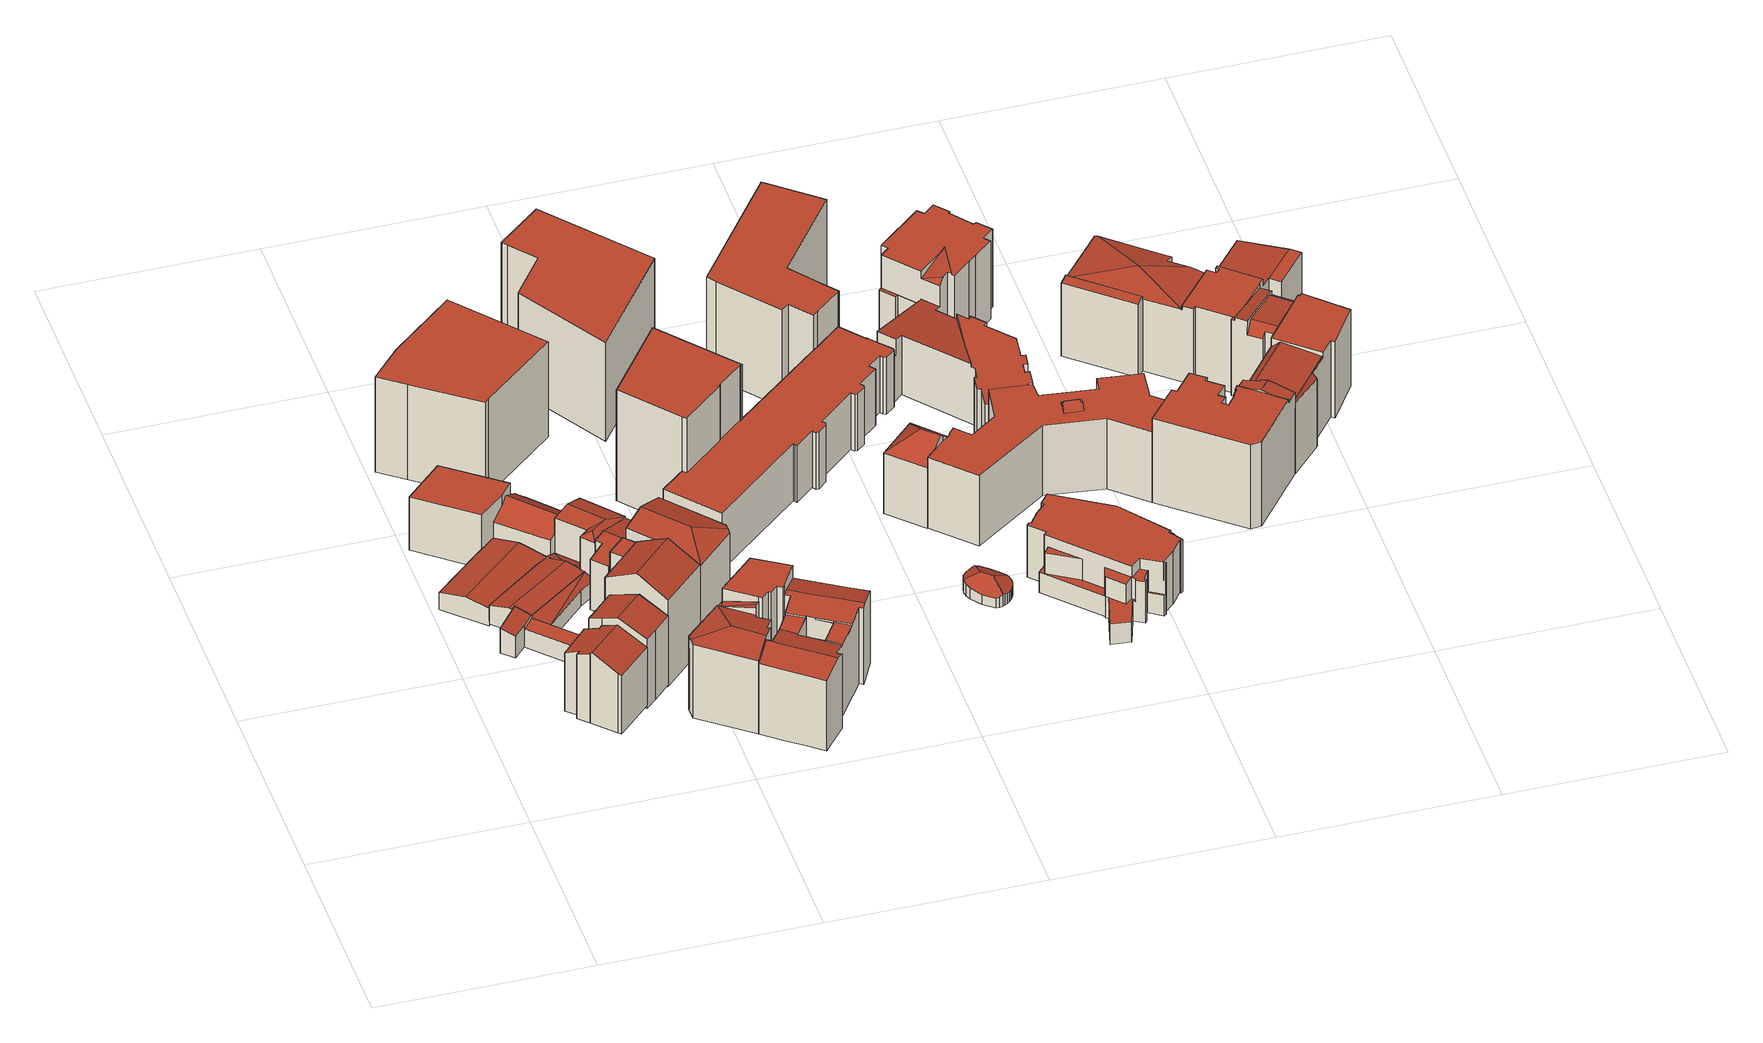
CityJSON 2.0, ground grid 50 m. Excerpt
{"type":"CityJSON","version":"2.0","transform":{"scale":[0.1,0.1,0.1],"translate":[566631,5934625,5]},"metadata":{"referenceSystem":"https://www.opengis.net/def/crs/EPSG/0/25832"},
"CityObjects":{
"building1":{"type":"Building","attributes":{"Gemeindeschluessel":"02000000","Geometrietyp2DReferenz":"3000","function":"31001_1120","roofType":"3100","measuredHeight":19.17,"storeysAboveGround":4},"geometry":[{"type":"MultiSurface","lod":"2","boundaries":[[[0,1,2,3,4]],[[5,6,7,8]],[[9,10,11,12]],[[12,11,13,14]],[[14,13,15,16]],[[16,15,17,18]],[[19,2,1,20]],[[20,1,0,21]],[[9,12,14,16,18,22,5,8,19,20,21]],[[9,21,0,4,10]],[[19,8,7,3,2]],[[6,5,22,23]],[[23,22,18,17]],[[23,17,15,13,11,10,4,3,7,6]]],"semantics":{"surfaces":[{"type":"RoofSurface"},{"type":"WallSurface"},{"type":"GroundSurface"}],"values":[0,1,1,1,1,1,1,1,2,1,1,1,1,0]}}]},
"building2":{"type":"Building","attributes":{"Gemeindeschluessel":"02000000","Geometrietyp2DReferenz":"3000","function":"31001_2460","roofType":"3100","measuredHeight":5.76,"storeysAboveGround":1},"geometry":[{"type":"MultiSurface","lod":"2","boundaries":[[[24,25,26,27]],[[28,29,30,31,24,27]],[[25,24,31,32,33]],[[34,35,29,28,36]],[[36,28,27,26]],[[32,31,30,37]],[[37,30,29,35]],[[36,26,25,33,34]],[[37,35,34,33,32]]],"semantics":{"surfaces":[{"type":"WallSurface"},{"type":"GroundSurface"},{"type":"RoofSurface"}],"values":[0,1,0,0,0,0,0,2,2]}}]},
"building3":{"type":"Building","attributes":{"Gemeindeschluessel":"02000000","Geometrietyp2DReferenz":"3000","function":"31001_3020","roofType":"3100","measuredHeight":21.82,"storeysAboveGround":3},"geometry":[{"type":"MultiSurface","lod":"2","boundaries":[[[38,39,40,41,42]],[[43,44,45,46]],[[38,47,48,39]],[[49,50,51,52]],[[52,51,53,54]],[[55,56,50,49]],[[40,57,58,41]],[[59,60,55,49,52,54,61,62,43,46,63,64,65]],[[64,63,66,47,38,42]],[[62,61,57,40,39,48,67]],[[65,64,42,41,58,68,69]],[[70,60,59,71]],[[71,59,65,69]],[[55,60,70,72,56]],[[57,61,54,53]],[[44,43,62,67]],[[66,63,46,45]],[[72,70,71,69,68]],[[72,68,58,57,53,51,50,56]],[[66,45,44,67,48,47]]],"semantics":{"surfaces":[{"type":"RoofSurface"},{"type":"WallSurface"},{"type":"GroundSurface"}],"values":[0,1,1,1,1,1,1,2,1,1,1,1,1,1,1,1,1,0,0,0]}}]},
"building4":{"type":"Building","attributes":{"Gemeindeschluessel":"02000000","Geometrietyp2DReferenz":"3000","function":"31001_1010","roofType":"1000","measuredHeight":14.51,"storeysAboveGround":5},"geometry":[{"type":"MultiSurface","lod":"2","boundaries":[[[73,74,75,76]],[[77,78,79,80]],[[76,75,78,77]],[[74,73,81,82]],[[82,81,80,79]],[[80,81,73,76,77]],[[82,79,78,75,74]]],"semantics":{"surfaces":[{"type":"WallSurface"},{"type":"GroundSurface"},{"type":"RoofSurface"}],"values":[0,0,0,0,0,1,2]}}]},
"building5":{"type":"Building","attributes":{"Gemeindeschluessel":"02000000","Geometrietyp2DReferenz":"3000","function":"31001_2460","roofType":"3100","measuredHeight":6.1,"storeysAboveGround":1},"geometry":[{"type":"MultiSurface","lod":"2","boundaries":[[[83,84,85,86,87,88]],[[89,90,91,92,93,94,84,83]],[[95,96,97,98,99]],[[100,101,97,96]],[[102,103,104,105,106]],[[107,88,87,108]],[[90,99,98,91]],[[109,101,100,110]],[[85,111,86]],[[112,105,104,113]],[[93,114,94]],[[113,104,103,114,93,92,115]],[[116,117,107,108,118,112,113,115,109,110]],[[109,115,92,91,98,97,101]],[[106,105,112,118,119]],[[116,110,100,96,95]],[[117,116,95,99,90,89]],[[107,117,89,83,88]],[[84,94,102,85]],[[118,108,87,86,111,119]],[[114,103,102,94]],[[106,119,111,85,102]]],"semantics":{"surfaces":[{"type":"RoofSurface"},{"type":"WallSurface"},{"type":"GroundSurface"}],"values":[0,0,0,0,0,1,1,1,1,1,1,1,2,1,1,1,1,1,1,1,0,0]}}]},
"building6":{"type":"Building","attributes":{"Gemeindeschluessel":"02000000","Geometrietyp2DReferenz":"3000","function":"31001_2010","roofType":"3100","measuredHeight":12.72,"storeysAboveGround":2},"geometry":[{"type":"MultiSurface","lod":"2","boundaries":[[[120,121,122,123]],[[124,125,126,127]],[[127,126,128,129]],[[120,123,130,131,124,127,129,132]],[[122,121,133,134,135,136]],[[125,124,131,135,134]],[[133,121,120,132,137]],[[137,132,129,128]],[[122,136,130,123]],[[136,135,131,130]],[[137,128,126,125,134,133]]],"semantics":{"surfaces":[{"type":"WallSurface"},{"type":"GroundSurface"},{"type":"RoofSurface"}],"values":[0,0,0,1,2,0,0,0,0,0,2]}}]},
"building7":{"type":"Building","attributes":{"Gemeindeschluessel":"02000000","Geometrietyp2DReferenz":"3000","function":"31001_1120","roofType":"3100","measuredHeight":27.78,"storeysAboveGround":5},"geometry":[{"type":"MultiSurface","lod":"2","boundaries":[[[138,139,140,141]],[[142,143,144,145]],[[146,138,141,147,148,142,145,149]],[[149,145,144,150,151]],[[152,146,149,151]],[[142,148,153,154,155,143]],[[153,148,147,156]],[[138,146,152,157,139]],[[155,154,158,140]],[[147,141,140,158,156]],[[157,152,151,150]],[[158,154,153,156]],[[157,150,144,143,155,140,139]]],"semantics":{"surfaces":[{"type":"WallSurface"},{"type":"GroundSurface"},{"type":"RoofSurface"}],"values":[0,0,1,0,0,0,0,0,0,0,2,2,2]}}]},
"building8":{"type":"Building","attributes":{"Gemeindeschluessel":"02000000","Geometrietyp2DReferenz":"3000","function":"31001_2070","roofType":"3200","measuredHeight":21.91,"storeysAboveGround":5},"geometry":[{"type":"MultiSurface","lod":"2","boundaries":[[[159,160,161,162]],[[163,160,159,164,165]],[[160,163,166,167,168,169,170,171,172,161]],[[171,173,174]],[[175,176,177,173,171]],[[178,179,175,171]],[[180,165,164,181]],[[174,172,171]],[[182,169,168,183]],[[183,168,167,184]],[[184,167,166,185]],[[186,177,176,187]],[[170,178,171]],[[180,181,188,186,187,189,182,183,184,185]],[[186,188,162,161,172,174,173,177]],[[180,185,166,163,165]],[[189,187,176,175,179]],[[182,189,179,178,170,169]],[[188,181,164,159,162]]],"semantics":{"surfaces":[{"type":"RoofSurface"},{"type":"WallSurface"},{"type":"GroundSurface"}],"values":[0,0,0,0,0,0,1,1,1,1,1,1,1,2,1,1,1,1,1]}}]},
"building9":{"type":"Building","attributes":{"Gemeindeschluessel":"02000000","Geometrietyp2DReferenz":"3000","function":"31001_1010","roofType":"3100","measuredHeight":15.38,"storeysAboveGround":4},"geometry":[{"type":"MultiSurface","lod":"2","boundaries":[[[190,191,192,193]],[[194,190,193,195]],[[196,197,194,195,198,199,200,201]],[[202,203,204,205]],[[205,204,206,200,199]],[[202,205,199,198,207]],[[207,198,195,193,192]],[[196,201,208,209,210]],[[211,197,196,210]],[[208,201,200,206]],[[194,197,211,190]],[[191,190,211,210,209,203]],[[191,203,202,207,192]],[[208,206,204,203,209]]],"semantics":{"surfaces":[{"type":"RoofSurface"},{"type":"WallSurface"},{"type":"GroundSurface"}],"values":[0,1,2,0,1,1,1,1,1,1,1,0,0,0]}}]},
"building10":{"type":"Building","attributes":{"Gemeindeschluessel":"02000000","Geometrietyp2DReferenz":"3000","function":"31001_1010","roofType":"1000","measuredHeight":26.09,"storeysAboveGround":7},"geometry":[{"type":"MultiSurface","lod":"2","boundaries":[[[212,213,214,215]],[[216,217,218,219]],[[214,213,220,221,222,218,217]],[[212,215,216,219,223,224,225]],[[212,225,220,213]],[[216,215,214,217]],[[225,224,221,220]],[[224,223,222,221]],[[223,219,218,222]]],"semantics":{"surfaces":[{"type":"WallSurface"},{"type":"RoofSurface"},{"type":"GroundSurface"}],"values":[0,0,1,2,0,0,0,0,0]}}]},
"building11":{"type":"Building","attributes":{"Gemeindeschluessel":"02000000","Geometrietyp2DReferenz":"3000","function":"31001_1010","roofType":"3100","measuredHeight":15.41,"storeysAboveGround":3},"geometry":[{"type":"MultiSurface","lod":"2","boundaries":[[[226,227,228,229,230]],[[231,232,233,234]],[[235,236,237,238]],[[238,237,239,240]],[[240,239,241,242]],[[242,241,232,231]],[[243,229,228,244]],[[244,228,227,245]],[[235,238,240,242,231,234,246,243,244,245]],[[230,229,243,246,247]],[[235,245,227,226,236]],[[247,246,234,233]],[[247,233,232,241,239,237,236,226,230]]],"semantics":{"surfaces":[{"type":"RoofSurface"},{"type":"WallSurface"},{"type":"GroundSurface"}],"values":[0,1,1,1,1,1,1,1,2,1,1,1,0]}}]},
"building12":{"type":"Building","attributes":{"Gemeindeschluessel":"02000000","Geometrietyp2DReferenz":"3000","function":"31001_1120","roofType":"3200","measuredHeight":25.28,"storeysAboveGround":6},"geometry":[{"type":"MultiSurface","lod":"2","boundaries":[[[248,249,250,251,252]],[[253,254,255,256]],[[256,255,257,258]],[[258,257,259,235]],[[245,251,250,260]],[[149,261,262,145]],[[145,262,263,142]],[[264,149,145,142,253,256,258,235,245,260]],[[265,261,149,264,266]],[[264,260,250,249,266]],[[254,253,142,263]],[[245,235,259,252,251]],[[265,266,249,248]],[[265,248,252,259,257,255,254,263,262,261]]],"semantics":{"surfaces":[{"type":"RoofSurface"},{"type":"WallSurface"},{"type":"GroundSurface"}],"values":[0,1,1,1,1,1,1,2,1,1,1,1,0,0]}}]},
"building13":{"type":"Building","attributes":{"Gemeindeschluessel":"02000000","Geometrietyp2DReferenz":"3000","function":"31001_1010","roofType":"1000","measuredHeight":23.27,"storeysAboveGround":6},"geometry":[{"type":"MultiSurface","lod":"2","boundaries":[[[186,267,268,269]],[[270,271,272,273]],[[273,272,274,275]],[[275,274,276,277]],[[277,276,278,279]],[[279,278,280,281]],[[281,280,282,187]],[[187,282,267,186]],[[283,284,271,270]],[[284,283,269,268]],[[269,283,270,273,275,277,279,281,187,186]],[[284,268,267,282,280,278,276,274,272,271]]],"semantics":{"surfaces":[{"type":"WallSurface"},{"type":"GroundSurface"},{"type":"RoofSurface"}],"values":[0,0,0,0,0,0,0,0,0,0,1,2]}}]},
"building14":{"type":"Building","attributes":{"Gemeindeschluessel":"02000000","Geometrietyp2DReferenz":"3000","function":"31001_1120","roofType":"3100","measuredHeight":21.12,"storeysAboveGround":6},"geometry":[{"type":"MultiSurface","lod":"2","boundaries":[[[285,286,287,288,289]],[[290,291,292,293,294,295,296]],[[297,287,286]],[[298,299,300]],[[301,302,303]],[[304,305,306,307]],[[308,309,310,311]],[[312,313,314,315]],[[298,296,295,299]],[[316,294,293,317]],[[301,293,292,302]],[[318,290,296,298]],[[319,320,321,322]],[[323,324,325,326,327,328,329,297,286,285,330]],[[331,300,299,295,294,316,332,333,334,323,330]],[[335,319,322,336,337,312,315,338,339,340,341,342,343,304,307,344,345,308,311,346,347,348,349,350],[351,327,326,325,324,323,334,333,332,316,317]],[[352,353,354,355,356,357,358,359]],[[357,356,355,314,313,318,298,300,331,330,285,289,306,305,358]],[[360,329,328,361,362,363,321,320,364,365,366,367,310,309,368]],[[366,365,364,369,370,371,372,367]],[[341,340,339,354,353,352,359,342]],[[306,289,288,368,309,308,345,344,307]],[[371,370,369,350,349,348,347,372]],[[312,337,336,322,321,363,291,290,318,313]],[[351,317,293,301,303,361,328,327]],[[319,335,350,369,364,320]],[[302,292,291,363,362,361,303]],[[287,297,329,360,368,288]],[[310,367,372,347,346,311]],[[339,338,315,314,355,354]],[[359,358,305,304,343,342]]],"semantics":{"surfaces":[{"type":"RoofSurface"},{"type":"WallSurface"},{"type":"GroundSurface"}],"values":[0,0,0,0,0,1,1,1,1,1,1,1,1,1,1,2,0,0,0,0,1,1,1,1,1,1,1,1,1,1,1]}}]},
"building15":{"type":"Building","attributes":{"Gemeindeschluessel":"02000000","Geometrietyp2DReferenz":"3000","function":"31001_2010","roofType":"1000","measuredHeight":30.35,"storeysAboveGround":7},"geometry":[{"type":"MultiSurface","lod":"2","boundaries":[[[373,374,375,376]],[[376,375,377,378]],[[379,380,381,382]],[[382,381,374,373]],[[383,384,385,386]],[[386,385,387,388]],[[389,390,391,392]],[[392,391,393,394]],[[394,393,380,379]],[[388,387,390,389]],[[384,383,378,377]],[[378,383,386,388,389,392,394,379,382,373,376]],[[384,377,375,374,381,380,393,391,390,387,385]]],"semantics":{"surfaces":[{"type":"WallSurface"},{"type":"GroundSurface"},{"type":"RoofSurface"}],"values":[0,0,0,0,0,0,0,0,0,0,0,1,2]}}]},
"building16":{"type":"Building","attributes":{"Gemeindeschluessel":"02000000","Geometrietyp2DReferenz":"3000","function":"31001_1120","roofType":"1000","measuredHeight":27,"storeysAboveGround":7},"geometry":[{"type":"MultiSurface","lod":"2","boundaries":[[[395,396,397,398]],[[399,400,401,402]],[[403,404,400,399]],[[405,401,400,404,406,397,396]],[[395,398,407,403,399,402,408]],[[403,407,406,404]],[[408,402,401,405]],[[395,408,405,396]],[[407,398,397,406]]],"semantics":{"surfaces":[{"type":"WallSurface"},{"type":"RoofSurface"},{"type":"GroundSurface"}],"values":[0,0,0,1,2,0,0,0,0]}}]},
"building17":{"type":"Building","attributes":{"Gemeindeschluessel":"02000000","Geometrietyp2DReferenz":"3000","function":"31001_1120","roofType":"1000","measuredHeight":15.54,"storeysAboveGround":6},"geometry":[{"type":"MultiSurface","lod":"2","boundaries":[[[409,410,411,412]],[[412,411,413,414]],[[414,413,415,416]],[[417,418,419,420]],[[420,419,421,422]],[[423,424,425,426]],[[426,425,427,428]],[[429,430,431,432]],[[432,431,433,434]],[[434,433,435,436]],[[436,435,437,438]],[[438,437,439,440]],[[440,439,441,442]],[[442,441,443,444]],[[444,443,445,446]],[[446,445,447,448]],[[448,447,449,450]],[[450,449,451,452]],[[452,451,453,454]],[[454,453,455,456]],[[456,455,457,458]],[[459,460,461,462]],[[462,461,463,464]],[[465,466,467,468]],[[468,467,469,470]],[[470,469,471,472]],[[472,471,473,474]],[[475,476,477,478]],[[478,477,479,480]],[[480,479,481,482]],[[483,484,485,486]],[[473,471,469,467,466,481,479,477,476,463,461,460,485,484,457,455,453,451,449,447,445,443,441,439,437,435,433,431,430,427,425,424,421,419,418,415,413,411,410]],[[483,486,459,462,464,475,478,480,482,465,468,470,472,474,409,412,414,416,417,420,422,423,426,428,429,432,434,436,438,440,442,444,446,448,450,452,454,456,458]],[[409,474,473,410]],[[465,482,481,466]],[[475,464,463,476]],[[459,486,485,460]],[[483,458,457,484]],[[429,428,427,430]],[[423,422,421,424]],[[417,416,415,418]]],"semantics":{"surfaces":[{"type":"WallSurface"},{"type":"RoofSurface"},{"type":"GroundSurface"}],"values":[0,0,0,0,0,0,0,0,0,0,0,0,0,0,0,0,0,0,0,0,0,0,0,0,0,0,0,0,0,0,0,1,2,0,0,0,0,0,0,0,0]}}]},
"building18":{"type":"Building","attributes":{"Gemeindeschluessel":"02000000","Geometrietyp2DReferenz":"3000","function":"31001_3060","roofType":"3200","measuredHeight":4.98,"storeysAboveGround":1},"geometry":[{"type":"MultiSurface","lod":"2","boundaries":[[[487,488,489,490,491,492,493,494,495]],[[496,497,498,499,500,501,502,503,488,487]],[[502,504,505,506,507,508,509,510,511,512,503]],[[513,495,494,514]],[[514,494,493,515]],[[515,493,492,516]],[[516,492,491,517]],[[517,491,490,518]],[[519,501,500,520]],[[520,500,499,521]],[[521,499,498,522]],[[522,498,497,523]],[[523,497,496,524]],[[525,526,527,528]],[[529,511,510,530]],[[530,510,509,531]],[[531,509,508,532]],[[532,508,507,533]],[[533,507,506,534]],[[534,506,505,535]],[[535,505,504,536]],[[537,538,539,540]],[[519,520,521,522,523,524,513,514,515,516,517,518,537,540,525,528,529,530,531,532,533,534,535,536]],[[538,537,518,490,489]],[[529,528,527,512,511]],[[526,525,540,539]],[[519,536,504,502,501]],[[513,524,496,487,495]],[[526,539,538,489,488,503,512,527]]],"semantics":{"surfaces":[{"type":"RoofSurface"},{"type":"WallSurface"},{"type":"GroundSurface"}],"values":[0,0,0,1,1,1,1,1,1,1,1,1,1,1,1,1,1,1,1,1,1,1,2,1,1,1,1,1,0]}}]},
"building19":{"type":"Building","attributes":{"Gemeindeschluessel":"02000000","Geometrietyp2DReferenz":"3000","function":"31001_1110","roofType":"3200","measuredHeight":21.31,"storeysAboveGround":4},"geometry":[{"type":"MultiSurface","lod":"2","boundaries":[[[541,542,543]],[[544,545,541,543]],[[546,544,543,547]],[[548,549,550,551]],[[551,550,552,553]],[[553,552,554,555]],[[546,547,556,548,551,553,555]],[[557,556,547,543,542]],[[549,548,556,557]],[[546,555,554,545,544]],[[549,557,542,541,545,554,552,550]]],"semantics":{"surfaces":[{"type":"RoofSurface"},{"type":"WallSurface"},{"type":"GroundSurface"}],"values":[0,0,1,1,1,1,2,1,1,1,0]}}]},
"building20":{"type":"Building","attributes":{"Gemeindeschluessel":"02000000","Geometrietyp2DReferenz":"3000","function":"31001_1010","roofType":"1000","measuredHeight":26.71,"storeysAboveGround":7},"geometry":[{"type":"MultiSurface","lod":"2","boundaries":[[[558,559,560,561]],[[562,563,564,565]],[[565,564,566,567]],[[568,569,570,571]],[[571,570,572,573]],[[573,572,574,575]],[[575,574,576,577]],[[578,579,580,581]],[[580,579,576,574,572,570,569,582,566,564,563,560,559]],[[583,568,571,573,575,577,578,581,558,561,562,565,567]],[[578,577,576,579]],[[558,581,580,559]],[[568,583,582,569]],[[583,567,566,582]],[[562,561,560,563]]],"semantics":{"surfaces":[{"type":"WallSurface"},{"type":"RoofSurface"},{"type":"GroundSurface"}],"values":[0,0,0,0,0,0,0,0,1,2,0,0,0,0,0]}}]},
"building21":{"type":"Building","attributes":{"name":"Heilige Dreieinigkeits-Kirche","Gemeindeschluessel":"02000000","Geometrietyp2DReferenz":"3000","function":"31001_3040","roofType":"1000","measuredHeight":14.25,"storeysAboveGround":2},"geometry":[{"type":"MultiSurface","lod":"2","boundaries":[[[584,585,586]],[[587,588,589,590,591,592]],[[593,594,595,596,597]],[[598,599,600,601,602,603,604]],[[605,606,607,608]],[[609,610,611,612,613,614]],[[615,616,617,618]],[[618,617,619,620]],[[620,619,621,622]],[[622,621,623,624]],[[601,586,585,602]],[[600,584,586,601]],[[625,626,627,628]],[[629,630,631,632]],[[598,592,591,599]],[[633,589,588,634]],[[635,636,637,638]],[[607,639,640,608]],[[641,640,642,643]],[[644,645,646,647]],[[647,646,648,649]],[[649,648,650,651]],[[651,650,652,653]],[[653,652,654,655]],[[655,654,656,657]],[[658,659,660,661]],[[661,660,662,663]],[[595,664,596]],[[665,597,596]],[[613,594,593,614]],[[666,667,668,669]],[[670,671,636,635]],[[672,673,674,675]],[[676,612,611,677]],[[677,611,610,678]],[[679,603,602,585,584,600,599,591,590,680]],[[681,609,614,593,597,665,682,683]],[[683,682,659,658,624,623]],[[644,647,649,651,653,655,657,684,641,643,672,675,685,625,628,629,632,686,687,688,666,669,615,618,620,622,624,658,661,663,676,677,678]],[[689,679,680,690,691,656,654,652,650,648,646,645,681,683,623,621,619,617,616,668,667]],[[692,670,635,638,633,634,631,630,627,626]],[[674,673,642,640,639,693,637,636,671]],[[637,693,690,680,590,589,633,638]],[[674,671,670,692,685,675]],[[676,663,662,664,595,594,613,612]],[[684,657,656,691,606,605]],[[644,678,610,609,681,645]],[[691,690,693,639,607,606]],[[642,673,672,643]],[[641,684,605,608,640]],[[687,686,587,592,598,604]],[[686,632,631,634,588,587]],[[692,626,625,685]],[[627,630,629,628]],[[689,667,666,688]],[[688,687,604,603,679,689]],[[668,616,615,669]],[[659,682,665,596,664,662,660]]],"semantics":{"surfaces":[{"type":"RoofSurface"},{"type":"WallSurface"},{"type":"GroundSurface"}],"values":[0,0,0,0,0,0,1,1,1,1,1,1,1,1,1,1,1,1,1,1,1,1,1,1,1,1,1,1,1,1,1,1,1,1,1,1,1,1,2,0,0,0,1,1,1,1,1,1,1,1,1,1,1,1,1,1,1,0]}}]},
"building22":{"type":"Building","attributes":{"Gemeindeschluessel":"02000000","Geometrietyp2DReferenz":"3000","function":"31001_1010","roofType":"1000","measuredHeight":19.36,"storeysAboveGround":4},"geometry":[{"type":"MultiSurface","lod":"2","boundaries":[[[694,695,696,697,698,699,700,701,702,703,704,705,706,707,708,709,710,711,712,713,714]],[[715,716,717,718,719,720,721,722,723,724,725,726,727,728,729,730,731,732,733,734,735]],[[735,734,695,694]],[[734,733,696,695]],[[733,732,697,696]],[[732,731,698,697]],[[731,730,699,698]],[[730,729,700,699]],[[729,728,701,700]],[[728,727,702,701]],[[727,726,703,702]],[[726,725,704,703]],[[725,724,705,704]],[[724,723,706,705]],[[723,722,707,706]],[[722,721,708,707]],[[721,720,709,708]],[[720,719,710,709]],[[719,718,711,710]],[[718,717,712,711]],[[717,716,713,712]],[[716,715,714,713]],[[715,735,694,714]]],"semantics":{"surfaces":[{"type":"GroundSurface"},{"type":"RoofSurface"},{"type":"WallSurface"}],"values":[0,1,2,2,2,2,2,2,2,2,2,2,2,2,2,2,2,2,2,2,2,2,2]}}]},
"building23":{"type":"Building","attributes":{"Gemeindeschluessel":"02000000","Geometrietyp2DReferenz":"3000","function":"31001_1010","roofType":"1000","measuredHeight":21.74,"storeysAboveGround":7},"geometry":[{"type":"MultiSurface","lod":"2","boundaries":[[[736,737,738]],[[739,740,741,742,743,744]],[[741,745,746,742]],[[747,748,749]],[[750,751,752,753]],[[753,752,754,755]],[[755,754,756,757]],[[758,759,738]],[[760,761,762,763]],[[763,762,764,765]],[[765,764,766,767]],[[747,768,769]],[[770,771,772,773]],[[773,772,774,775]],[[775,774,776,777]],[[777,776,778,779]],[[779,778,780,781]],[[781,780,782,783]],[[783,782,784,785]],[[785,784,786,787]],[[787,786,788,789]],[[789,788,790,791]],[[791,790,792,793]],[[793,792,794,795]],[[795,794,796,797]],[[798,799,800,801]],[[758,802,803]],[[803,802,804,805]],[[806,807,808,809]],[[809,808,810,811]],[[811,810,812,813]],[[813,812,814,815]],[[815,814,816,817]],[[817,816,818,819]],[[819,818,820,821]],[[822,823,824,825]],[[825,824,826,827]],[[828,829,830,831]],[[832,740,739,833]],[[833,739,744,834]],[[835,836,770,773,775,777,779,781,783,785,787,789,791,793,795,797,760,763,765,767,837,798,801,838,828,831,839,840,832,833,834,750,753,755,757,822,825,827,806,809,811,813,815,817,819,821]],[[841,842,748,747,769,843,844,746,745,845,846]],[[826,824,823,756,754,752,751,847,759,758,803,805,820,818,816,814,812,810,808,807]],[[796,794,792,790,788,786,784,782,780,778,776,774,772,771,768,747,749,800,799,848,766,764,762,761]],[[829,828,838,842,841,849]],[[836,835,850,737,736,844,843]],[[843,769,768,771,770,836]],[[748,842,838,801,800,749]],[[850,835,821,820,805,804]],[[796,761,760,797]],[[839,831,830,851,846,845]],[[826,807,806,827]],[[848,799,798,837]],[[766,848,837,767]],[[742,746,844,736,738,759,847,743]],[[756,823,822,757]],[[750,834,744,743,847,751]],[[849,841,846,851]],[[832,840,745,741,740]],[[845,745,840,839]],[[850,804,802,758,738,737]],[[849,851,830,829]]],"semantics":{"surfaces":[{"type":"RoofSurface"},{"type":"WallSurface"},{"type":"GroundSurface"}],"values":[0,0,1,1,1,1,1,1,1,1,1,1,1,1,1,1,1,1,1,1,1,1,1,1,1,1,1,1,1,1,1,1,1,1,1,1,1,1,1,1,2,0,0,0,1,1,1,1,1,1,1,1,1,1,1,1,1,1,1,1,0,0]}}]},
"building24":{"type":"Building","attributes":{"Gemeindeschluessel":"02000000","Geometrietyp2DReferenz":"3000","function":"51009_1610","roofType":"3100","measuredHeight":20.86},"geometry":[{"type":"MultiSurface","lod":"2","boundaries":[[[852,853,854,855,856,857,858,859,860,861,862,863]],[[864,860,859,865,866,867,868,869,870,871,872,873]],[[874,863,862,875]],[[875,862,861,876]],[[877,858,857,878]],[[878,857,856,879]],[[879,856,855,880]],[[880,855,854,881]],[[881,854,853,882]],[[882,853,852,883]],[[883,852,863,874]],[[884,873,872,885]],[[885,872,871,886]],[[886,871,870,887]],[[887,870,869,888]],[[888,869,868,889]],[[889,868,867,890]],[[890,867,866,891]],[[891,866,865,892]],[[893,864,873,884]],[[892,865,859,858,877]],[[876,861,860,864,893]],[[876,893,884,885,886,887,888,889,890,891,892,877,878,879,880,881,882,883,874,875]]],"semantics":{"surfaces":[{"type":"RoofSurface"},{"type":"WallSurface"},{"type":"GroundSurface"}],"values":[0,0,1,1,1,1,1,1,1,1,1,1,1,1,1,1,1,1,1,1,1,1,2]}}]},
"building25":{"type":"Building","attributes":{"Gemeindeschluessel":"02000000","Geometrietyp2DReferenz":"3000","function":"31001_1120","roofType":"1000","measuredHeight":23.63,"storeysAboveGround":6},"geometry":[{"type":"MultiSurface","lod":"2","boundaries":[[[894,895,896,897,898,899,900]],[[901,902,903,896,895]],[[710,904,905,906]],[[906,905,907,908]],[[908,907,909,910]],[[910,909,911,912]],[[912,911,913,914]],[[914,913,915,916]],[[916,915,917,918]],[[919,920,921,922]],[[922,921,923,924]],[[924,923,925,926]],[[926,925,927,928]],[[900,929,894]],[[901,930,902]],[[931,932,933,934]],[[935,899,898,936]],[[936,898,897,937]],[[931,934,712,710,906,908,910,912,914,916,918,938,919,922,924,926,928,935,936,937,939]],[[933,932,930,901,894,929,927,925,923,921,920,940,917,915,913,911,909,907,905,904,941]],[[933,941,712,934]],[[894,901,895]],[[939,937,897,896,903]],[[931,939,903,902,930,932]],[[935,928,927,929,900,899]],[[940,920,919,938]],[[917,940,938,918]],[[941,904,710,712]]],"semantics":{"surfaces":[{"type":"RoofSurface"},{"type":"WallSurface"},{"type":"GroundSurface"}],"values":[0,0,1,1,1,1,1,1,1,1,1,1,1,1,1,1,1,1,2,0,1,1,1,1,1,1,1,1]}}]},
"building26":{"type":"Building","attributes":{"Gemeindeschluessel":"02000000","Geometrietyp2DReferenz":"3000","function":"31001_1010","roofType":"1000","measuredHeight":21.73,"storeysAboveGround":7},"geometry":[{"type":"MultiSurface","lod":"2","boundaries":[[[942,943,944,945]],[[946,947,948,949,950]],[[949,951,952,950]],[[949,953,954,955,956,951]],[[948,957,958,953,949]],[[959,960,961,962,963,964,965,966,967,968,969,970,971,972,973]],[[974,975,976,977]],[[978,979,980,981,982,975,974]],[[983,984,964,985,986]],[[987,988,989,990,991,992]],[[990,993,994,991]],[[995,996,997,998,982,981]],[[993,999,1000,994]],[[1001,1002,1003,1004]],[[950,944,943,946]],[[1005,942,945,1006]],[[1007,956,955,1008]],[[1008,955,954,1009]],[[957,973,972,958]],[[1010,971,970,1011]],[[1011,970,969,1012]],[[1013,968,967,1014]],[[984,965,964]],[[1015,962,961,1016]],[[1016,961,960,1017]],[[1017,960,959,1018]],[[1019,980,979,1020]],[[1020,979,978,1021]],[[963,985,964]],[[1022,988,987,1023]],[[1024,1025,1026,1027]],[[1028,1029,1025,1024]],[[1030,997,996,1031]],[[1031,996,995,1032]],[[1033,1034,1035,1036]],[[1036,1035,1037,1038]],[[1038,1037,1039,1040]],[[1040,1039,1041,1042]],[[1043,1002,1001,1044]],[[1045,966,965,984,983,1000,999,1046,1034,1033]],[[1030,1031,1032,1019,1020,1021,1047,1048,1022,1023,1015,1016,1017,1018,1049,1005,1006,1050,1007,1008,1009,1010,1011,1012,1028,1024,1027,1043,1044,1051,1045,1033,1036,1038,1040,1042]],[[1050,1006,945,944,950,952]],[[1049,1018,959,973,957,948,947]],[[1010,1009,954,953,958,972,971]],[[1029,1028,1012,969,968,1013]],[[1014,967,966,1045,1051,1052]],[[1015,1023,987,992,986,985,963,962]],[[1053,1048,1047,977,976,1054]],[[983,986,992,991,994,1000]],[[1055,998,997,1030,1042,1041]],[[1054,976,975,982,998,1055]],[[1046,999,993,990,989,1053]],[[1051,1044,1001,1004,1052]],[[1043,1027,1026,1003,1002]],[[1022,1048,1053,989,988]],[[1019,1032,995,981,980]],[[1047,1021,978,974,977]],[[1007,1050,952,951,956]],[[1005,1049,947,946,943,942]],[[1046,1053,1054,1055,1041,1039,1037,1035,1034]],[[1014,1052,1004,1003,1026,1025,1029,1013]]],"semantics":{"surfaces":[{"type":"RoofSurface"},{"type":"WallSurface"},{"type":"GroundSurface"}],"values":[0,0,0,0,0,0,0,0,0,0,0,0,0,0,1,1,1,1,1,1,1,1,1,1,1,1,1,1,1,1,1,1,1,1,1,1,1,1,1,1,2,1,1,1,1,1,1,1,1,1,1,1,1,1,1,1,1,1,1,0,0]}}]}
},
"vertices":[
[250,186,207],[256,180,204],[335,256,204],[284,308,237],[206,233,237],[251,328,45],[251,328,220],[258,335,220],[258,335,45],[203,235,45],[203,235,235],[202,234,235],[202,234,45],[179,257,220],[179,257,45],[187,265,220],[187,265,45],[162,289,204],[162,289,45],[335,256,45],[256,180,45],[250,186,45],[225,355,45],[225,355,203],
[270,755,27],[270,755,71],[229,727,72],[229,727,27],[96,628,27],[10,711,27],[117,807,27],[172,854,27],[172,854,73],[217,809,85],[56,667,85],[10,711,73],[96,628,75],[117,807,73],
[169,557,87],[144,526,87],[272,394,87],[301,422,87],[293,430,87],[116,497,37],[116,497,96],[89,523,104],[89,523,37],[169,557,95],[144,526,95],[236,358,37],[236,358,226],[241,364,226],[241,364,37],[261,383,226],[261,383,37],[258,335,37],[258,335,239],[272,394,226],[301,422,226],[359,279,37],[335,256,37],[272,394,37],[144,527,37],[140,586,37],[293,430,37],[400,319,37],[140,586,104],[144,527,95],[351,371,256],[400,319,226],[335,256,226],[359,279,226],[285,307,256],
[227,911,19],[227,911,165],[199,877,165],[199,877,19],[139,826,19],[139,826,165],[9,928,165],[9,928,19],[97,1012,19],[97,1012,165],
[130,596,93],[290,712,93],[269,734,87],[257,746,83],[229,727,83],[96,628,83],[140,586,90],[164,562,83],[322,677,83],[315,685,85],[316,686,85],[311,691,87],[196,529,72],[199,532,72],[322,676,84],[322,677,84],[164,562,84],[300,630,75],[338,658,72],[290,712,87],[330,698,80],[335,702,78],[281,763,78],[281,762,78],[96,628,32],[229,727,32],[338,658,32],[300,630,32],[257,746,87],[281,763,32],[335,702,32],[316,686,87],[315,685,32],[196,529,32],[140,586,32],[270,755,32],[270,755,82],
[281,763,24],[281,763,129],[270,755,120],[270,755,24],[242,929,24],[242,929,119],[252,920,118],[252,920,24],[261,912,118],[261,912,24],[172,854,24],[199,877,24],[351,811,24],[310,783,152],[210,891,152],[199,877,140],[172,854,117],[351,811,119],
[293,430,33],[293,430,269],[353,489,268],[353,489,33],[430,485,33],[430,485,299],[440,473,308],[440,473,33],[400,319,33],[329,513,33],[369,552,33],[499,414,33],[444,469,311],[499,414,268],[400,319,268],[369,552,265],[392,527,265],[392,527,268],[329,513,265],[347,375,311],[353,489,265],
[416,205,247],[507,209,259],[503,301,245],[416,219,245],[570,158,259],[417,190,245],[534,98,245],[587,186,253],[581,190,253],[599,221,245],[570,238,246],[572,247,244],[510,296,244],[504,301,244],[518,314,242],[504,301,242],[579,260,263],[584,265,263],[518,315,242],[572,247,264],[574,255,263],[534,98,44],[417,190,44],[570,238,44],[599,221,44],[581,190,44],[587,186,44],[518,315,44],[584,265,44],[416,219,44],[574,255,44],
[338,658,174],[341,685,185],[318,687,176],[315,685,174],[338,658,31],[315,685,31],[385,693,31],[340,659,31],[335,702,31],[281,763,31],[351,811,31],[426,724,31],[333,704,174],[380,714,185],[317,787,185],[281,763,173],[351,811,174],[335,702,175],[426,724,174],[425,723,174],[385,693,174],[340,659,174],
[227,1074,5],[227,1074,266],[219,1067,266],[219,1067,5],[77,1172,5],[77,1172,266],[19,1215,266],[19,1215,5],[404,1223,266],[239,1418,266],[88,1290,266],[88,1290,5],[239,1418,5],[404,1223,5],
[421,610,187],[481,660,170],[426,724,170],[385,693,181],[364,677,187],[315,613,33],[315,613,170],[351,644,180],[351,644,33],[384,578,33],[384,578,176],[376,572,174],[376,572,33],[360,590,174],[360,590,33],[346,578,170],[346,578,33],[385,693,33],[426,724,33],[481,660,33],[340,659,33],[340,659,180],
[511,519,286],[590,512,268],[591,530,264],[481,660,264],[428,616,286],[442,494,33],[442,494,264],[429,509,264],[429,509,33],[437,515,267],[437,515,33],[384,578,267],[591,530,33],[499,414,261],[440,473,259],[430,485,259],[590,500,33],[502,417,263],[590,500,265],
[518,315,277],[604,395,277],[604,395,44],[646,284,44],[646,284,277],[643,280,277],[643,280,44],[631,288,277],[631,288,44],[614,271,277],[614,271,44],[608,275,277],[608,275,44],[591,260,277],[591,260,44],[584,265,277],[683,346,44],[683,346,277],
[643,169,237],[651,181,237],[672,216,237],[635,239,237],[610,196,237],[722,106,239],[761,162,239],[726,183,239],[725,181,239],[692,131,239],[691,132,239],[691,131,239],[674,215,237],[691,131,237],[691,132,237],[687,135,237],[725,181,237],[726,183,237],[691,205,237],[568,154,45],[568,154,252],[580,147,252],[580,147,45],[658,277,45],[658,277,253],[646,284,253],[646,284,45],[699,72,45],[699,72,248],[709,65,248],[709,65,45],[692,131,45],[725,181,45],[722,106,237],[795,192,45],[795,192,253],[786,198,253],[786,198,45],[641,166,45],[643,169,45],[651,181,45],[674,215,45],[674,216,45],[674,216,242],[674,215,242],[641,166,238],[642,165,238],[691,132,45],[687,135,45],[642,165,45],[802,205,45],[761,162,45],[722,106,45],[695,49,45],[656,1,45],[622,29,45],[579,62,45],[534,98,45],[566,151,45],[610,196,45],[635,239,45],[653,297,45],[683,346,45],[732,316,45],[791,280,45],[828,257,45],[691,205,45],[579,62,237],[622,29,237],[656,1,237],[695,49,253],[656,80,253],[611,115,253],[566,151,253],[534,98,237],[672,216,242],[691,205,242],[726,183,242],[761,162,242],[802,205,256],[759,232,256],[702,266,256],[653,297,256],[635,239,242],[828,257,242],[791,280,242],[732,316,242],[683,346,242],
[473,949,30],[473,949,334],[474,949,334],[474,949,30],[606,1126,334],[606,1126,30],[588,814,30],[588,814,334],[581,822,334],[581,822,30],[753,953,30],[753,953,334],[749,949,334],[749,949,30],[747,951,334],[747,951,30],[689,902,30],[689,902,334],[686,899,334],[686,899,30],[687,898,334],[687,898,30],
[515,1169,9],[515,1169,279],[385,1383,279],[385,1383,9],[399,1554,9],[399,1554,279],[502,1640,279],[502,1640,9],[409,1543,9],[409,1543,279],[695,1411,279],[459,1483,279],[459,1483,9],[695,1411,9],
[525,775,31],[525,775,186],[571,814,186],[571,814,31],[581,822,186],[581,822,31],[588,814,186],[588,814,31],[687,898,31],[687,898,186],[686,899,186],[686,899,31],[689,902,186],[689,902,31],[747,951,31],[747,951,186],[749,949,186],[749,949,31],[753,953,186],[753,953,31],[963,1129,31],[963,1129,186],[975,1139,186],[975,1139,31],[1035,1190,186],[1035,1190,31],[1082,1134,186],[1082,1134,31],[1084,1136,186],[1084,1136,31],[1094,1123,186],[1094,1123,31],[1126,1086,186],[1126,1086,31],[1126,1080,186],[1126,1080,31],[1105,1062,186],[1105,1062,31],[1097,1064,186],[1097,1064,31],[1092,1070,186],[1092,1070,31],[1061,1044,186],[1061,1044,31],[1071,1032,186],[1071,1032,31],[1025,993,186],[1025,993,31],[1031,986,186],[1031,986,31],[1004,963,31],[1004,963,186],[998,970,186],[998,970,31],[912,895,186],[912,895,31],[883,871,31],[883,871,186],[838,832,186],[838,832,31],[835,836,186],[835,836,31],[832,840,186],[832,840,31],[621,661,186],[621,661,31],[918,888,31],[918,888,186],[916,881,186],[916,881,31],[896,863,186],[896,863,31],[889,863,186],[889,863,31],[1030,978,31],[1030,978,186],[1011,962,186],[1011,962,31],
[1085,423,83],[1122,423,96],[1123,471,75],[1120,471,74],[1109,466,72],[1099,458,72],[1091,448,74],[1087,437,77],[1085,425,82],[1087,412,79],[1092,401,76],[1111,376,72],[1136,356,72],[1144,356,75],[1151,357,78],[1153,358,79],[1144,404,96],[1158,360,77],[1164,364,75],[1170,368,73],[1175,374,72],[1179,380,72],[1182,387,72],[1184,394,73],[1184,402,75],[1180,412,80],[1085,425,46],[1087,437,46],[1091,448,46],[1099,458,46],[1109,466,46],[1120,471,46],[1151,357,46],[1144,356,46],[1136,356,46],[1111,376,46],[1092,401,46],[1087,412,46],[1165,442,46],[1165,442,72],[1177,423,76],[1177,423,46],[1184,402,46],[1184,394,46],[1182,387,46],[1179,380,46],[1175,374,46],[1170,368,46],[1164,364,46],[1158,360,46],[1133,472,46],[1133,472,71],[1151,459,70],[1151,459,46],
[1082,735,252],[1082,815,204],[1001,736,204],[1076,661,204],[1116,701,252],[1076,661,39],[1001,736,39],[1156,740,39],[1156,740,205],[1144,727,220],[1144,727,39],[1141,719,227],[1141,719,39],[1124,708,243],[1124,708,39],[1083,816,39],[1083,816,204],
[797,1298,14],[797,1298,281],[782,1317,281],[782,1317,14],[984,1588,14],[984,1588,281],[995,1580,281],[995,1580,14],[1100,1493,281],[1100,1493,14],[1006,1231,14],[1006,1231,281],[1038,1192,281],[1038,1192,14],[1035,1190,281],[1035,1190,14],[975,1139,281],[975,1139,14],[963,1129,281],[963,1129,14],[922,1180,14],[922,1180,281],[905,1166,281],[905,1166,14],[954,1297,281],[954,1297,14],
[1317,325,162],[1260,385,162],[1247,368,162],[1349,259,158],[1349,258,158],[1384,222,158],[1400,236,163],[1355,284,163],[1348,260,158],[1510,334,163],[1529,351,161],[1510,375,161],[1504,364,162],[1496,351,163],[1348,260,105],[1355,284,105],[1317,325,105],[1247,368,105],[1260,385,105],[1253,392,105],[1238,377,105],[1469,225,105],[1473,228,105],[1440,248,105],[1438,246,105],[1514,328,105],[1531,341,105],[1533,338,105],[1537,341,105],[1529,351,105],[1510,334,105],[1238,437,49],[1238,437,192],[1258,465,192],[1258,465,49],[1282,489,192],[1282,489,49],[1277,495,192],[1277,495,49],[1298,520,192],[1298,520,49],[1378,161,49],[1378,161,105],[1332,167,105],[1332,167,49],[1354,252,49],[1354,252,105],[1348,255,105],[1348,255,49],[1384,222,105],[1349,258,105],[1407,229,105],[1407,229,162],[1400,236,162],[1400,236,105],[1440,248,162],[1438,246,162],[1438,246,49],[1425,223,162],[1425,223,49],[1509,324,49],[1509,324,192],[1530,292,192],[1530,292,49],[1525,289,192],[1525,289,49],[1523,291,192],[1523,291,49],[1499,259,192],[1499,259,49],[1470,232,192],[1470,232,49],[1474,229,192],[1474,229,49],[1475,409,49],[1475,409,162],[1476,412,162],[1476,412,49],[1487,405,162],[1487,405,49],[1510,375,162],[1496,351,162],[1228,433,49],[1228,433,192],[1233,438,192],[1233,438,49],[1406,224,105],[1406,224,162],[1429,221,49],[1429,221,162],[1425,214,162],[1425,214,49],[1537,341,49],[1533,338,49],[1531,341,49],[1253,392,192],[1400,236,192],[1514,328,192],[1427,440,162],[1427,440,192],[1469,225,49],[1400,228,49],[1349,259,49],[1238,377,49],[1261,399,49],[1261,399,192],[1424,258,192],[1473,228,192],[1400,228,105],[1424,258,162],
[1163,573,40],[1076,661,40],[1124,708,40],[1141,719,40],[1144,727,40],[1156,740,40],[1188,707,40],[1251,752,40],[1265,843,40],[1359,832,40],[1359,793,40],[1490,777,40],[1494,812,40],[1595,800,40],[1586,725,40],[1626,691,40],[1623,687,40],[1604,664,40],[1556,607,40],[1478,678,40],[1340,695,40],[1340,695,233],[1478,678,233],[1556,607,233],[1604,664,233],[1623,687,233],[1626,691,233],[1586,725,233],[1595,800,233],[1494,812,233],[1490,777,233],[1359,793,233],[1359,832,233],[1265,843,233],[1251,752,233],[1188,707,233],[1156,740,233],[1144,727,233],[1141,719,233],[1124,708,233],[1076,661,233],[1163,573,233],
[1265,1205,231],[1275,1213,247],[1234,1242,231],[1190,1282,159],[1196,1287,159],[1234,1241,159],[1234,1242,159],[1169,1319,159],[1163,1314,159],[1234,1241,174],[1234,1242,174],[1272,1038,191],[1265,975,198],[1265,975,191],[1190,1337,36],[1190,1337,249],[1178,1351,249],[1178,1351,36],[1284,1440,249],[1284,1440,36],[1297,1426,249],[1297,1426,36],[1288,1287,249],[1234,1242,249],[1265,843,36],[1265,843,191],[1258,845,191],[1258,845,36],[1265,898,191],[1265,898,36],[1256,899,191],[1256,899,36],[1286,1153,191],[1286,1153,177],[1306,1130,36],[1306,1130,191],[1313,1137,191],[1313,1137,36],[1339,1107,191],[1339,1107,36],[1331,1100,191],[1331,1100,36],[1384,1038,191],[1384,1038,36],[1377,981,191],[1377,981,36],[1387,980,191],[1387,980,36],[1383,950,191],[1383,950,36],[1372,951,191],[1372,951,36],[1369,925,191],[1369,925,36],[1380,924,191],[1380,924,36],[1375,885,191],[1375,885,36],[1365,886,191],[1365,886,36],[1359,832,191],[1359,832,36],[1268,937,36],[1268,937,191],[1272,966,191],[1272,966,36],[1304,1301,254],[1304,1301,249],[1293,1214,254],[1293,1214,249],[1385,1363,36],[1385,1363,249],[1393,1367,249],[1393,1367,36],[1420,1335,249],[1420,1335,36],[1393,1312,249],[1393,1312,36],[1405,1298,249],[1405,1298,36],[1361,1261,249],[1361,1261,36],[1342,1245,249],[1342,1245,36],[1298,1208,249],[1298,1208,36],[1323,1449,36],[1323,1449,249],[1350,1417,249],[1350,1417,36],[1346,1413,249],[1346,1413,36],[1126,1086,36],[1126,1086,159],[1094,1123,159],[1094,1123,36],[1196,1287,36],[1190,1282,36],[1163,1314,36],[1286,1222,36],[1252,1194,36],[1261,938,36],[1152,1109,36],[1165,1183,36],[1234,1241,36],[1135,1094,202],[1152,1109,198],[1252,1194,177],[1265,1205,174],[1165,1183,189],[1104,1132,202],[1169,1319,249],[1261,938,191],[1135,1094,159],[1286,1222,251],[1104,1132,159],
[1395,699,210],[1394,688,199],[1428,684,199],[1430,695,210],[1435,694,210],[1439,729,247],[1434,729,247],[1434,734,252],[1400,737,252],[1400,735,249],[1396,735,249],[1392,699,210],[1401,745,243],[1436,742,243],[1440,741,243],[1444,774,208],[1440,775,208],[1441,783,199],[1405,787,199],[1405,778,208],[1401,779,208],[1397,746,243],[1392,699,43],[1396,735,43],[1400,735,43],[1434,729,43],[1439,729,43],[1435,694,43],[1430,695,43],[1428,684,43],[1394,688,43],[1395,699,43],[1397,746,43],[1401,779,43],[1405,778,43],[1405,787,43],[1441,783,43],[1440,775,43],[1444,774,43],[1440,741,43],[1436,742,43],[1401,745,43],
[1783,642,270],[1803,625,276],[1826,653,276],[1813,663,272],[1810,659,272],[1780,684,263],[1760,661,263],[1824,608,270],[1851,585,261],[1874,614,261],[1623,687,270],[1633,680,270],[1633,680,40],[1675,731,270],[1675,731,40],[1707,705,270],[1707,705,40],[1700,697,270],[1700,697,40],[1735,669,270],[1735,669,40],[1712,642,270],[1712,642,40],[1726,631,270],[1726,631,40],[1724,604,40],[1724,604,270],[1746,632,270],[1746,632,40],[1744,634,270],[1744,634,40],[1756,649,270],[1756,649,40],[1753,652,270],[1753,652,40],[1760,661,270],[1851,585,270],[1756,466,40],[1756,466,270],[1731,462,270],[1731,462,40],[1780,684,40],[1810,659,40],[1813,663,40],[1712,614,40],[1874,614,40],[1712,614,270],[1556,607,270],
[1648,1018,238],[1662,1036,243],[1527,1150,243],[1512,1133,238],[1662,1036,236],[1663,1036,236],[1732,978,236],[1679,1123,256],[1527,1150,236],[1631,1264,237],[1626,1267,236],[1787,1102,242],[1747,1136,242],[1762,1153,236],[1733,1177,236],[1732,977,236],[1817,1077,236],[1753,960,247],[1759,967,247],[1826,911,247],[1819,904,247],[1825,899,247],[1866,946,247],[1910,998,247],[1910,999,247],[1922,1014,247],[1842,1083,247],[1837,1077,247],[1843,1072,247],[1834,1062,247],[1817,1077,247],[1732,977,247],[1810,694,244],[1898,806,244],[1883,820,223],[1793,708,222],[1825,683,243],[1811,667,243],[1813,663,242],[1872,616,236],[1973,743,236],[1932,980,238],[1910,998,238],[1825,899,255],[1847,880,255],[1876,856,217],[1882,864,231],[1903,846,231],[1909,854,245],[1860,895,245],[1847,880,217],[1970,930,238],[1924,970,238],[1874,614,233],[1945,689,223],[1938,696,234],[1974,742,234],[1978,941,228],[1932,980,229],[1965,1019,225],[2034,1101,225],[2013,1119,225],[1943,1037,225],[1648,1018,38],[1512,1133,38],[1733,1177,38],[1762,1153,38],[1747,1136,38],[1834,1062,38],[1843,1072,38],[1837,1077,38],[1842,1083,211],[1922,1014,225],[1819,904,38],[1826,911,38],[1759,967,38],[1753,960,38],[1813,663,38],[1811,667,38],[1825,683,38],[1882,864,38],[1876,856,38],[1850,1116,38],[1850,1116,209],[1920,1198,209],[1920,1198,38],[1862,1106,38],[1862,1106,211],[1938,696,38],[1945,689,38],[1874,614,38],[1981,939,38],[1981,939,247],[1987,945,247],[1987,945,38],[2071,863,247],[2071,863,38],[2009,769,247],[2009,769,38],[2001,775,247],[2001,775,38],[2034,1101,38],[1965,1019,38],[1910,999,38],[1978,941,247],[1793,708,38],[1903,846,38],[1663,1036,38],[1626,1267,38],[1942,1038,38],[1942,1038,225],[1903,846,247],[1883,820,247],[1974,742,247]
]}
